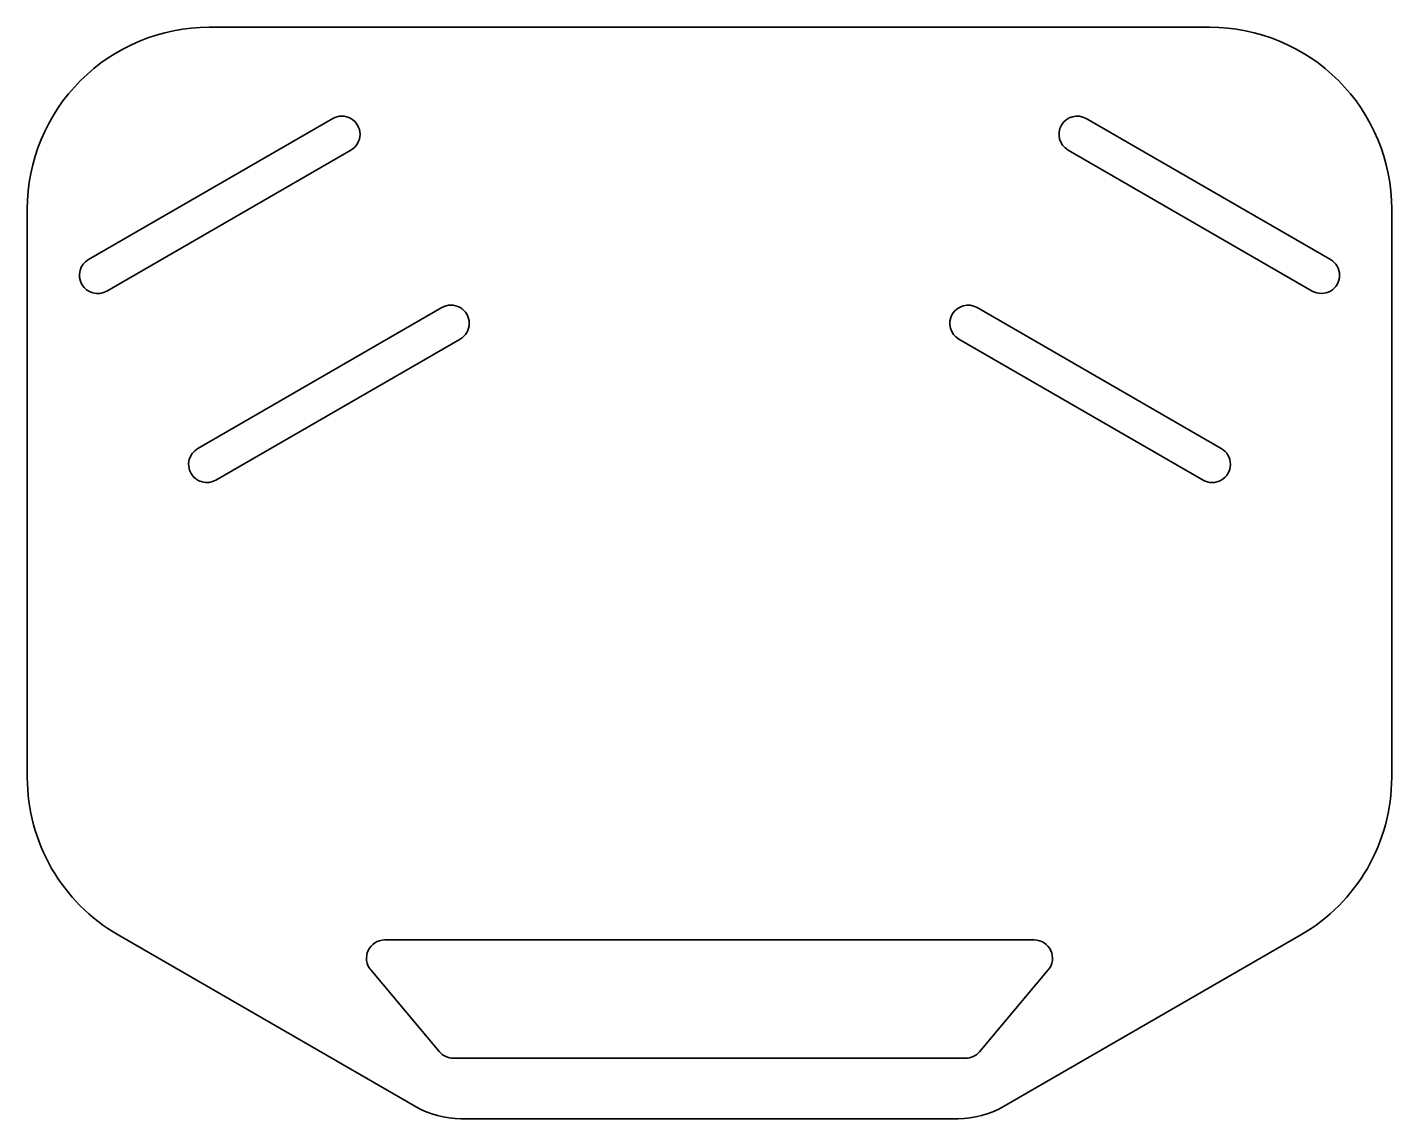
# Model space of a CAD drawing. Extents: x 14 to 164, y 77 to 197.
import ezdxf

# ---------------------------------------------------------------- set-up
doc = ezdxf.new("R2010")
doc.units = 0

msp = doc.modelspace()

# ---------------------------------------------------------------- linework, layer by layer
at = {"color": 7, "lineweight": 35}
for p, q in [((144.458435, 197.164429), (34.458435, 197.164429)), ((48.037273, 187.12854), (21.190483, 171.62854)), ((130.879593, 187.12854), (157.726379, 171.62854)), ((23.190483, 168.164429), (50.037273, 183.664429)), ((155.726379, 168.164429), (128.879593, 183.664429)), ((14.458435, 177.164429), (14.458435, 114.6922)), ((164.458435, 114.6922), (164.458435, 177.164429)), ((60.037273, 166.343933), (33.190487, 150.843933)), ((118.879593, 166.343933), (145.726379, 150.843933)), ((35.190487, 147.379822), (62.037273, 162.879822)), ((143.726379, 147.379822), (116.879593, 162.879822)), ((24.458435, 97.371696), (57.137928, 78.504181)), ((125.169418, 96.815903), (53.747448, 96.815903)), ((121.778946, 78.504181), (154.458435, 97.371696)), ((52.215359, 93.530327), (59.767258, 84.530327)), ((126.701508, 93.530327), (119.149612, 84.530327)), ((61.299347, 83.815903), (117.617523, 83.815903)), ((62.137924, 77.164436), (89.458435, 77.164436)), ((89.458435, 77.164436), (116.778946, 77.164436))]:
    msp.add_line(p, q, dxfattribs=at)
for centre, radius, start, end in [((34.458435, 177.164429), 20, 90.000003, 180.000005), ((144.458435, 177.164429), 20, 0, 90.000003), ((49.037273, 185.396484), 2, 299.999998, 120.000003), ((129.879593, 185.396484), 2, 60.000002, 239.999997), ((22.190483, 169.896484), 2, 120.000003, 299.999998), ((156.726379, 169.896484), 2, 239.999997, 60.000002), ((61.037273, 164.611877), 2, 299.999998, 120.000003), ((117.879593, 164.611877), 2, 60.000002, 239.999997), ((34.190487, 149.111877), 2, 120.000003, 299.999998), ((144.726379, 149.111877), 2, 239.999997, 60.000002), ((34.458435, 114.6922), 20, 180.000005, 239.999997), ((144.458435, 114.6922), 20, 299.999998, 0), ((53.747448, 94.815903), 2, 90.000003, 220.000001), ((125.169418, 94.815903), 2, 319.999998, 90.000003), ((61.299347, 85.815903), 2, 220.000001, 269.999997), ((117.617523, 85.815903), 2, 269.999997, 319.999998), ((62.137924, 87.164436), 10, 239.999997, 269.999997), ((116.778946, 87.164436), 10, 269.999997, 299.999998)]:
    msp.add_arc(centre, radius, start, end, dxfattribs=at)

doc.saveas('drawing.dxf')
